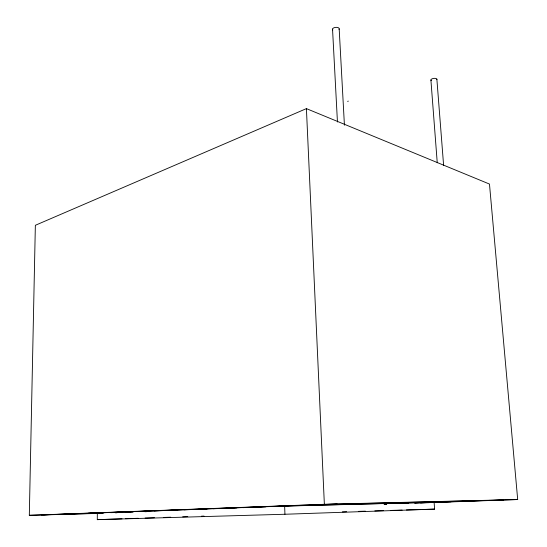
<?xml version="1.0" encoding="UTF-8"?>
<svg xmlns="http://www.w3.org/2000/svg" width="547" height="547" viewBox="0 0 547 547"><rect width="100%" height="100%" fill="white"/><g stroke="black" fill="none" stroke-linecap="round" stroke-linejoin="round"><path stroke-width="0.82" d="M284.939 514.255L284.645 506.098L434.113 502.29L434.591 509.127L284.939 514.255L97.291 519.65L97.332 513.031M97.776 513.414L29.312 515.315L35.357 225.289L306.409 108.621L489.476 184.059L517.688 499.541L433.648 502.508M347.612 101.366L348.35 101.127M97.633 513.277L92.156 513.442L97.551 513.271M29.312 515.315L324.364 504.3L517.688 499.541M41.51 514.98L337.164 503.985M99.609 512.963L103.875 512.806L88.197 513.318L287.879 505.913L450.988 501.777M110.692 512.553L118.364 512.265M125.181 512.013L132.853 511.732M139.67 511.479L148.196 511.165M154.158 510.946L162.685 510.624M169.502 510.378L177.173 510.091M183.99 509.838L192.517 509.524M198.486 509.305L207.005 508.99M212.974 508.765L221.494 508.45M227.463 508.231L236.837 507.883M242.806 507.664L251.326 507.349M257.295 507.124L265.821 506.809M271.784 506.59L281.158 506.242M384.138 504.054L386.688 503.965M407.946 503.213L399.44 503.513L408.041 503.295M414.742 502.966L433.142 502.317M384.261 504.06L386.797 503.972M414.681 502.98L429.457 502.515M430.728 502.413L503.623 499.89M404.93 503.527L407.864 503.418M420.602 502.973L429.402 502.659M97.291 519.65L122.049 518.823M125.468 518.713L138.275 518.283M145.105 518.057L154.493 517.742M163.888 517.428L170.719 517.202M182.671 516.806L187.792 516.635M201.453 516.177L204.017 516.094M360.945 503.616C347.072 503.972 375.584 503.199 361.738 503.548M342.367 511.842L346.634 511.718M358.593 511.37L365.423 511.165M374.811 510.891L383.351 510.638M391.037 510.413L402.141 510.084M406.407 509.954L420.923 509.531M422.633 509.476L434.591 509.127M99.479 513.366L102.036 513.298M384.199 504.067L386.544 504.006M110.72 512.655L118.651 512.45M125.236 512.259L133.147 512.054M144.887 511.718L146.596 511.671M43.582 514.782L97.428 513.305M99.13 513.257L101.694 513.189M115.349 512.806L117.058 512.765M309.691 504.847L489.825 500.375M431.412 80.662L431.077 80.416A3.015 1.285 -7.6 0 1 432.192 78.789A3.015 1.285 -7.6 0 1 435.843 78.474L436.362 78.665A3.015 1.285 -7.6 0 1 436.841 79.588M436.882 79.247L443.603 165.269M430.913 80.108L437.244 162.767M339.181 28.936L344.425 125.201M332.542 29.128L337.444 122.002M306.409 108.621L324.364 504.3M338.996 29.367A3.344 1.655 -5.3 0 0 338.402 27.774L337.752 27.528A3.344 1.655 -5.3 0 0 333.697 27.911A3.344 1.655 -5.3 0 0 332.856 29.955M463.227 501.073L469.818 500.861L463.227 501.073"/></g></svg>
